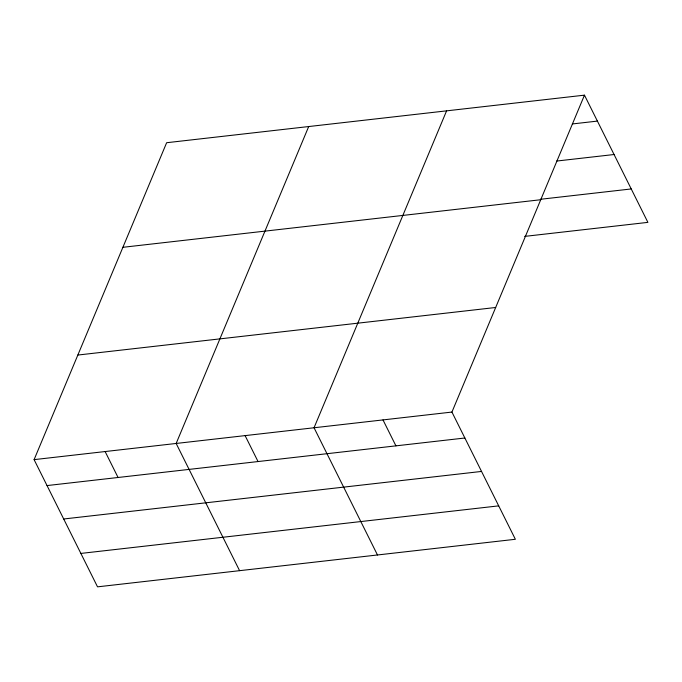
<?xml version="1.0" encoding="UTF-8"?>
<svg xmlns="http://www.w3.org/2000/svg" width="682" height="682" viewBox="0 0 682 682"><rect width="100%" height="100%" fill="white"/><g stroke="black" fill="none" stroke-linecap="round" stroke-linejoin="round"><path stroke-width="1.02" d="M584.474 95.156L451.936 412.064L515.362 539.283L97.526 586.844L34.1 459.634L166.638 142.717L584.474 95.156L647.9 222.366L524.637 236.398M308.699 126.545L176.161 443.462L239.587 570.672M446.591 110.851L314.044 427.759L377.478 554.978M572.334 123.954L597.406 121.098M556.614 161.054L614.073 154.516M540.357 199.297L631.234 188.948M122.905 247.302L540.732 199.732M77.842 355.049L495.669 307.488M34.1 459.634L451.936 412.064M47.032 485.575L464.868 438.006M63.699 518.993L481.535 471.433M80.868 553.426L498.695 505.865M382.994 419.916L395.927 445.858M245.102 435.61L258.043 461.552M105.13 451.544L118.063 477.485"/></g></svg>
